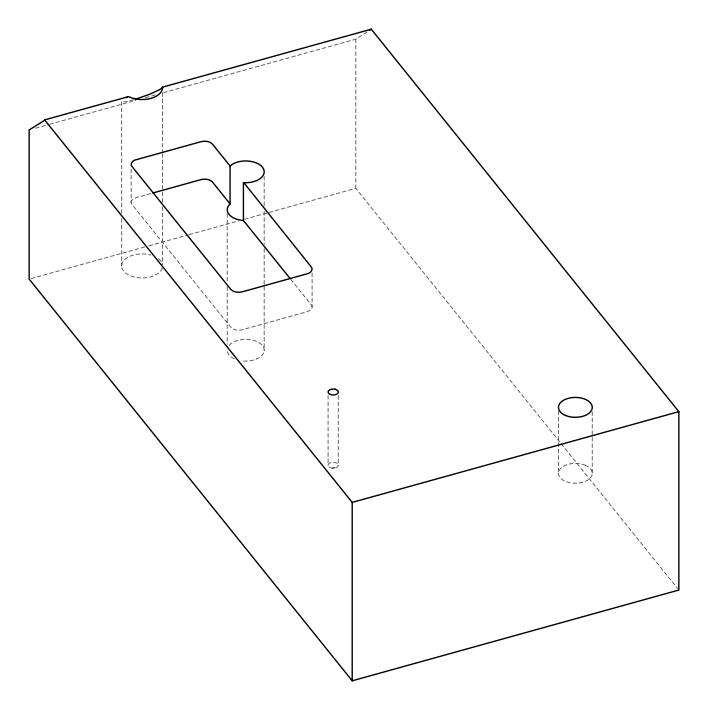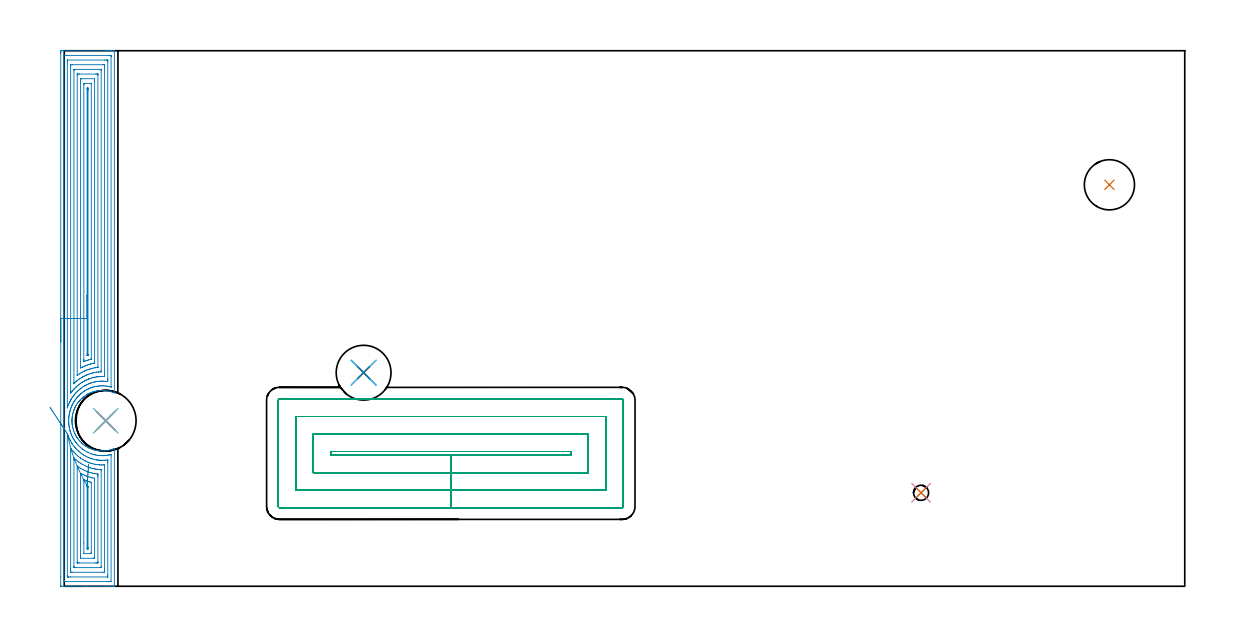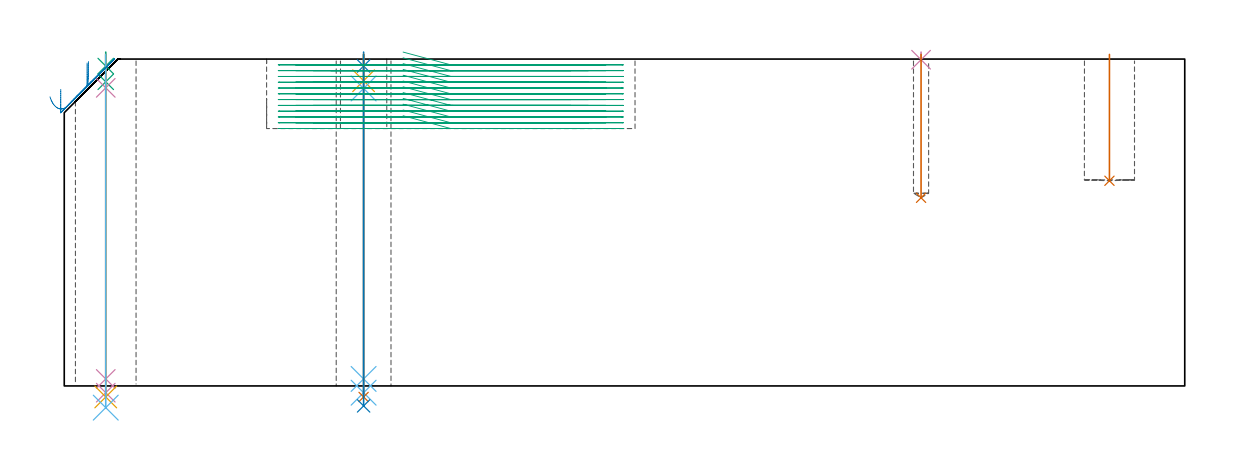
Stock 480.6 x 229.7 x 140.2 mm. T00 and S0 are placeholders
(PLAN: 15 operations, 12 tool changes, 50.4 min)
(1 INDEXABLE_INSERT_DRILL_BLIND_HOLE_FROM_SOLID | STEP1POCKET | NXT0302_014 | 0.22 min | 18829 mm3)
(2 SPOT_DRILL | STEP1HOLE | NXT0321_9005460120000 | 0.05 min | 180 mm3)
(3 SPOT_DRILL_1 | STEP1HOLE_1 | NXT0321_9005460120000 | 0.05 min | 184 mm3)
(4 SPOT_DRILL_2 | STEP1POCKET_1 | NXT0321_9005460120000 | 0.03 min | 1 mm3)
(5 DRILL_BLIND_HOLE_INTO_CENTER | STEP1HOLE | NXT0301_033 | 0.05 min | 186 mm3)
(6 GUN_DRILL_THROUGH_HOLE | STEP1HOLE | UGT0307_002 | 0.63 min | 3671 mm3)
(7 SPADE_DRILL_TO_ENLARGE_THROUGH_HOLE | STEP1HOLE | UGT0306_005 | 0.59 min | 19037 mm3)
(8 DRILL_TO_ENLARGE_THROUGH_HOLE | STEP1HOLE | UGT0301_056 | 0.6 min | 37640 mm3)
(9 DRILL_BLIND_HOLE_INTO_CENTER_1 | STEP1HOLE_1 | UGT0301_460 | 0.05 min | 205 mm3)
(10 GUN_DRILL_THROUGH_HOLE_1 | STEP1HOLE_1 | UGT0307_002 | 0.63 min | 3661 mm3)
(11 SPADE_DRILL_TO_ENLARGE_THROUGH_HOLE_1 | STEP1HOLE_1 | UGT0306_005 | 0.59 min | 19027 mm3)
(12 DRILL_TO_ENLARGE_THROUGH_HOLE_1 | STEP1HOLE_1 | UGT0301_387 | 0.61 min | 51272 mm3)
(13 DRILL_BLIND_HOLE_INTO_CENTER_2 | STEP1POCKET_1 | UGT0301_460 | 0.25 min | 1904 mm3)
(14 AREA_MILL | FG_CHAMFER_SURFACE | UGT0205_001 | 15.78 min | 57578 mm3)
(15 MILL_RECTANGULAR_POCKET | POCKET_RECTANGULAR_STRAIGHT | NXT0201_013 | Follow Part, ap 2.5, ae 75% | 30.32 min | 263497 mm3)
(TOOL NXT0302_014 | Index. Insert Drill 21.5mm [880-D2150L25-03] | D21.5 PA176 FL65 Z2)
(TOOL NXT0321_9005460120000 | NC Spot Drill, 142deg, 12mm, Carbide, Uncoated | D12 PA142 FL30 Z2)
(TOOL NXT0301_033 | Carbide Drill 6.2mm [860.1-0620-031A1-MM 2214] | D6.2 PA140 FL53 Z2)
(TOOL UGT0307_002 | Gun Drill 6 mm | D6 PA130 FL24 Z1)
(TOOL UGT0306_005 | Spade Drill 14.5mm | D14.5 PA132 FL10 Z2)
(TOOL UGT0301_056 | Twist Drill 23.5 mm | D23.5 PA118 FL155 Z2)
(TOOL UGT0301_460 | Carbide Drill 6.5 mm | D6.5 PA118 FL63 Z2)
(TOOL UGT0301_387 | Twist Drill 26 mm | D26 PA118 FL165 Z2)
(TOOL UGT0205_001 | Chamfer Mill 20 x 3 x 45 deg. | D20 FL50 Z2)
(TOOL NXT0201_013 | ENDMILL 10mm | D10 FL30 Z4)
(OP 1 INDEXABLE_INSERT_DRILL_BLIND_HOLE_FROM_SOLID)
G17 G21 G94 G90
T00 M6
G54
G17 G0 G90 X448.3 Y172.2 S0 M3
G43 Z150.2 H1
G94 G81 G98 Z88. F250. R142.2
G80
M5
M2
(OP 2 SPOT_DRILL)
G17 G21 G94 G90
T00 M6
G54
G17 G0 G90 X128.4 Y91.6 S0 M3
G43 Z150.2 H0
G94 G81 G98 Z137.2 F250. R143.2
G80
M5
M2
(OP 3 SPOT_DRILL_1)
G17 G21 G94 G90
T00 M6
G54
G17 G0 G90 X17.8 Y71. S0 M3
G43 Z150.2 H0
G94 G81 G98 Z137.2 F250. R143.2
G80
M5
M2
(OP 4 SPOT_DRILL_2)
G17 G21 G94 G90
T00 M6
G54
G17 G0 G90 X367.5 Y40.1 S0 M3
G43 Z150.2 H0
G94 G81 G98 Z139.92 F250. R143.2
G80
M5
M2
(OP 5 DRILL_BLIND_HOLE_INTO_CENTER)
G17 G21 G94 G90
T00 M6
G54
G17 G0 G90 X128.4 Y91.6 S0 M3
G43 Z150.2 H1
G94 G81 G98 Z130.9 F250. R142.2
G80
M5
M2
(OP 6 GUN_DRILL_THROUGH_HOLE)
G17 G21 G94 G90
T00 M6
G54
G17 G0 G90 X128.4 Y91.6 M8
G43 Z150.2 H0
Z137.632
S716 M3
G94 G1 Z127.593 F125. M26
G4 X.084
Z3. F250.
G4 X.084
Z-2.899 F125.
G4 X.084
M5
M9
G0 Z137.632
Z150.2
M2
(OP 7 SPADE_DRILL_TO_ENLARGE_THROUGH_HOLE)
G17 G21 G94 G90
T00 M6
G54
G17 G0 G90 X128.4 Y91.6 S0 M3
G43 Z150.2 H0
G94 G73 G98 Z-4.728 F250. Q14.493 R142.2
G80
M5
M2
(OP 8 DRILL_TO_ENLARGE_THROUGH_HOLE)
G17 G21 G94 G90
T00 M6
G54
G17 G0 G90 X128.4 Y91.6 S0 M3
G43 Z150.2 H0
G94 G73 G98 Z-8.56 F250. Q21.251 R142.2
G80
M5
M2
(OP 9 DRILL_BLIND_HOLE_INTO_CENTER_1)
G17 G21 G94 G90
T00 M6
G54
G17 G0 G90 X17.8 Y71. S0 M3
G43 Z150.2 H0
G94 G81 G98 Z130.45 F250. R142.2
G80
M5
M2
(OP 10 GUN_DRILL_THROUGH_HOLE_1)
G17 G21 G94 G90
T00 M6
G54
G17 G0 G90 X17.8 Y71. M8
G43 Z150.2 H0
Z138.493
S716 M3
G94 G1 Z127.854 F125. M26
G4 X.084
Z3. F250.
G4 X.084
Z-2.899 F125.
G4 X.084
M5
M9
G0 Z138.493
Z150.2
M2
(OP 11 SPADE_DRILL_TO_ENLARGE_THROUGH_HOLE_1)
G17 G21 G94 G90
T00 M6
G54
G17 G0 G90 X17.8 Y71. S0 M3
G43 Z150.2 H0
G94 G73 G98 Z-4.728 F250. Q14.493 R142.2
G80
M5
M2
(OP 12 DRILL_TO_ENLARGE_THROUGH_HOLE_1)
G17 G21 G94 G90
T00 M6
G54
G17 G0 G90 X17.8 Y71. S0 M3
G43 Z150.2 H0
G94 G73 G98 Z-9.311 F250. Q24.919 R142.2
G80
M5
M2
(OP 13 DRILL_BLIND_HOLE_INTO_CENTER_2)
G17 G21 G94 G90
T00 M6
G54
G17 G0 G90 X367.5 Y40.1 S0 M3
G43 Z150.2 H0
G94 G81 G98 Z80.7 F250. R142.2
G80
M5
M2
(OP 14 AREA_MILL)
G17 G21 G94 G90
T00 M6
G54
G17 G0 G90 X-1.5 Y104.85 S1061 M3
G43 Z150.2 H0
Z127.2
G94 G1 Y104.888 Z126.328 F250.
Y105.002 Z125.464
Y105.191 Z124.612
Y105.453 Z123.78
Y105.787 Z122.974
Y106.19 Z122.2
Y106.658 Z121.464
Y107.19 Z120.772
Y107.779 Z120.129
Y108.422 Z119.54
Y109.114 Z119.009
Y109.85 Z118.54
Y110.624 Z118.137
Y111.43 Z117.803
Y112.262 Z117.541
Y113.113 Z117.352
Y113.978 Z117.238
Y114.85 Z117.2
Y228.674
X-1.499 Y229.094 Z117.201
X-1.495 Y229.561 Z117.203
X-1.492 Y229.691 Z117.206
X-1.032 Y229.695 Z117.665
X-0.433 Y229.7 Z118.264
X17.785 Z136.48
X18.385 Z137.079
X18.95 Z137.647
X19.267 Z137.963
X19.833 Z138.529
X20.15 Z138.845
X21.165 Z139.864
X21.491 Y229.693 Z140.182
X21.497 Y229.692 Z140.188
X21.5 Y229.54 Z140.2
Y83.165
X21.496 Y82.927 Z140.19
X21.486 Y82.93 Z140.179
X21.319 Y82.992 Z140.015
X21.041 Y83.103 Z139.739
X20.728 Y83.215 Z139.428
X19.849 Y83.5 Z138.549
X19.597 Y83.572 Z138.297
X19.344 Y83.636 Z138.044
X18.97 Y83.715 Z137.67
X18.091 Y83.865 Z136.791
X17.212 Y83.956 Z135.912
X16.334 Y83.987 Z135.034
X15.455 Y83.961 Z134.155
X14.576 Y83.874 Z133.276
X13.697 Y83.727 Z132.397
X13.257 Y83.636 Z131.957
X12.818 Y83.515 Z131.518
X12.426 Y83.39 Z131.126
X12.206 Y83.319 Z130.902
X11.941 Y83.235 Z130.638
X11.061 Y82.889 Z129.76
X10.883 Y82.811 Z129.58
X10.73 Y82.744 Z129.428
X10.68 Y82.719 Z129.379
X10.441 Y82.596 Z129.137
X10.294 Y82.521 Z128.993
X10.182 Y82.463 Z128.881
X10.107 Y82.422 Z128.806
X10. Y82.361 Z128.696
X9.924 Y82.319 Z128.622
X9.74 Y82.216 Z128.439
X9.303 Y81.953 Z128.003
X9.148 Y81.853 Z127.848
X8.425 Y81.33 Z127.123
X8.088 Y81.065 Z126.783
X7.954 Y80.961 Z126.651
X7.924 Y80.934 Z126.621
X7.794 Y80.818 Z126.489
X7.612 Y80.659 Z126.311
X7.546 Y80.6 Z126.244
X6.991 Y80.069 Z125.69
X6.965 Y80.041 Z125.664
X6.911 Y79.982 Z125.607
X6.85 Y79.919 Z125.549
X6.687 Y79.744 Z125.386
X6.667 Y79.722 Z125.365
X6.617 Y79.662 Z125.313
X6.522 Y79.553 Z125.222
X6.431 Y79.446 Z125.131
X6.323 Y79.317 Z125.018
X6.202 Y79.177 Z124.901
X5.788 Y78.64 Z124.487
X5.539 Y78.285 Z124.238
X5.255 Y77.842 Z123.953
X4.984 Y77.393 Z123.683
X4.909 Y77.261 Z123.609
X4.839 Y77.122 Z123.539
X4.739 Y76.918 Z123.435
X4.531 Y76.502 Z123.228
X4.517 Y76.471 Z123.215
X4.431 Y76.28 Z123.13
X4.333 Y76.057 Z123.029
X4.15 Y75.61 Z122.849
X4.139 Y75.579 Z122.837
X4.03 Y75.286 Z122.73
X3.851 Y74.718 Z122.549
X3.727 Y74.273 Z122.424
X3.618 Y73.826 Z122.316
X3.526 Y73.381 Z122.225
X3.45 Y72.934 Z122.149
X3.39 Y72.489 Z122.09
X3.349 Y72.043 Z122.043
X3.347 Y72.009 Z122.04
X3.319 Y71.597 Z122.017
X3.309 Y71.242 Z122.007
X3.308 Y71.172 Z122.002
Y71.151
X3.309 Y70.998 Z122.001
Y70.892 Z122.005
Y70.705 Z122.009
X3.328 Y70.259 Z122.026
X3.362 Y69.813 Z122.058
X3.381 Y69.629 Z122.079
X3.393 Y69.515 Z122.091
X3.411 Y69.367 Z122.105
X3.474 Y68.921 Z122.171
X3.554 Y68.475 Z122.25
X3.649 Y68.028 Z122.348
X3.764 Y67.583 Z122.459
X3.893 Y67.146 Z122.587
X3.986 Y66.85 Z122.685
X4.039 Y66.692 Z122.735
X4.21 Y66.244 Z122.906
X4.403 Y65.784 Z123.102
X4.629 Y65.315 Z123.324
X4.808 Y64.934 Z123.508
X4.821 Y64.908 Z123.521
X4.841 Y64.868 Z123.541
X4.909 Y64.738 Z123.608
X5.094 Y64.422 Z123.792
X5.121 Y64.375 Z123.819
X5.342 Y64.016 Z124.038
X5.44 Y63.868 Z124.137
X5.562 Y63.684 Z124.259
X5.789 Y63.357 Z124.486
X5.962 Y63.124 Z124.661
X6.323 Y62.678 Z125.02
X6.668 Y62.272 Z125.365
X7.119 Y61.808 Z125.818
X7.546 Y61.394 Z126.245
X7.604 Y61.341 Z126.303
X7.794 Y61.181 Z126.49
X8.01 Y60.996 Z126.71
X8.03 Y60.98 Z126.73
X8.235 Y60.817 Z126.93
X8.375 Y60.703 Z127.074
X8.424 Y60.663 Z127.124
X8.712 Y60.449 Z127.409
X8.773 Y60.406 Z127.472
X9.005 Y60.245 Z127.704
X9.117 Y60.172 Z127.817
X9.303 Y60.052 Z128.002
X10.136 Y59.557 Z128.834
X10.183 Y59.532 Z128.881
X10.441 Y59.403 Z129.138
X10.62 Y59.313 Z129.318
X11.061 Y59.113 Z129.76
X11.94 Y58.76 Z130.639
X12.201 Y58.665 Z130.9
X12.342 Y58.621 Z131.042
X12.509 Y58.569 Z131.209
X12.818 Y58.483 Z131.518
X13.697 Y58.275 Z132.397
X14.576 Y58.125 Z133.276
X15.455 Y58.039 Z134.155
X16.334 Y58.012 Z135.034
X17.212 Y58.044 Z135.912
X18.091 Y58.135 Z136.791
X18.97 Y58.289 Z137.67
X19.849 Y58.506 Z138.549
X20.399 Y58.665 Z139.099
X20.728 Y58.783 Z139.428
X21.146 Y58.942 Z139.846
X21.458 Y59.067 Z140.158
X21.461 Z140.161
X21.462 Z140.162
X21.475 Y59.043 Z140.175
X21.493 Y58.995 Z140.193
X21.5 Y58.621 Z140.2
Y0.16
X21.497 Y0.008 Z140.188
X21.491 Y0.007 Z140.182
X21.164 Y0. Z139.863
X20.784 Z139.483
X20.15 Z138.845
X18.95 Z137.647
X18.385 Z137.079
X9.719 Z128.416
X-1.242 Z117.456
X-1.317 Y0.001 Z117.381
X-1.492 Y0.01 Z117.206
X-1.499 Y0.186 Z117.199
X-1.5 Y4.177 Z117.2
Y114.85
X-0.086 Z118.614
X-0.085 Y227.515 Z118.615
X-0.084 Y227.619 Z118.616
X-0.081 Y227.669 Z118.619
X-0.08 Y227.687 Z118.62
X-0.041 Y227.69 Z118.659
X0.347 Y227.698 Z119.047
X0.733 Y227.699 Z119.433
X1.228 Y227.7 Z119.928
X19.267 Y227.699 Z137.967
X19.765 Y227.697 Z138.465
X19.979 Y227.69 Z138.679
X20.079 Y227.683 Z138.779
X20.085 Y227.375 Z138.785
Y227.308
Y85.565
X20.084 Y85.513 Z138.784
X20.082 Y85.489 Z138.782
X20.08 Y85.485 Z138.78
X20.066 Y85.481 Z138.766
X19.606 Y85.591 Z138.306
X19.267 Y85.664 Z137.967
X18.936 Y85.731 Z137.636
X18.385 Y85.82 Z137.085
X17.903 Y85.884 Z136.603
X17.502 Y85.921 Z136.202
X16.945 Y85.96 Z135.645
X16.619 Y85.968 Z135.319
X16.05 Y85.972 Z134.75
X15.737 Y85.961 Z134.437
X15.207 Y85.933 Z133.907
X14.854 Y85.9 Z133.554
X14.406 Y85.85 Z133.106
X13.972 Y85.782 Z132.672
X13.646 Y85.726 Z132.346
X13.089 Y85.613 Z131.789
X12.916 Y85.571 Z131.616
X12.291 Y85.397 Z130.991
X12.227 Y85.376 Z130.927
X12.206 Y85.369 Z130.906
X11.565 Y85.153 Z130.265
X11.324 Y85.063 Z130.024
X10.926 Y84.906 Z129.626
X10.441 Y84.705 Z129.141
X10.303 Y84.644 Z129.003
X10.014 Y84.504 Z128.714
X9.715 Y84.346 Z128.415
X9.559 Y84.261 Z128.259
X9.011 Y83.95 Z127.711
X8.676 Y83.743 Z127.376
X8.597 Y83.692 Z127.297
X8.477 Y83.612 Z127.177
X8.079 Y83.323 Z126.779
X7.794 Y83.113 Z126.494
X7.571 Y82.944 Z126.271
X7.285 Y82.719 Z125.985
X7.083 Y82.545 Z125.783
X6.911 Y82.391 Z125.611
X6.619 Y82.121 Z125.319
X6.307 Y81.827 Z125.007
X6.167 Y81.686 Z124.867
X6.028 Y81.54 Z124.728
X5.742 Y81.224 Z124.442
X5.488 Y80.934 Z124.188
X5.332 Y80.746 Z124.032
X5.146 Y80.515 Z123.846
X4.941 Y80.249 Z123.641
X4.787 Y80.041 Z123.487
X4.57 Y79.731 Z123.27
X4.263 Y79.271 Z122.963
X4.216 Y79.197 Z122.916
X4.186 Y79.149 Z122.886
X3.886 Y78.638 Z122.586
X3.681 Y78.256 Z122.381
X3.578 Y78.057 Z122.278
X3.381 Y77.66 Z122.081
X3.287 Y77.458 Z121.987
X3.245 Y77.364 Z121.945
X3.023 Y76.833 Z121.723
X2.88 Y76.471 Z121.58
X2.776 Y76.19 Z121.476
X2.58 Y75.579 Z121.28
X2.498 Y75.314 Z121.198
X2.368 Y74.818 Z121.068
X2.336 Y74.686 Z121.036
X2.206 Y74.089 Z120.906
X2.148 Y73.794 Z120.848
X2.071 Y73.333 Z120.771
X2.013 Y72.901 Z120.713
X1.974 Y72.539 Z120.674
X1.931 Y72.009 Z120.631
X1.913 Y71.708 Z120.613
X1.893 Y71.116 Z120.593
X1.892 Y71.079 Z120.592
X1.897 Y70.831 Z120.597
X1.916 Y70.224 Z120.616
X1.923 Y70.068 Z120.623
X1.935 Y69.9 Z120.635
X1.989 Y69.331 Z120.689
X2.038 Y68.903 Z120.738
X2.107 Y68.439 Z120.807
X2.22 Y67.827 Z120.92
X2.282 Y67.546 Z120.982
X2.498 Y66.673 Z121.198
X2.503 Y66.654 Z121.203
X2.506 Y66.646 Z121.206
X2.793 Y65.761 Z121.493
X2.974 Y65.279 Z121.674
X3.149 Y64.868 Z121.849
X3.381 Y64.359 Z122.081
X3.564 Y63.976 Z122.264
X3.746 Y63.607 Z122.446
X4.049 Y63.083 Z122.749
X4.263 Y62.734 Z122.963
X4.625 Y62.191 Z123.325
X4.84 Y61.885 Z123.54
X5.146 Y61.484 Z123.846
X5.294 Y61.298 Z123.994
X5.632 Y60.9 Z124.332
X5.825 Y60.677 Z124.525
X6.053 Y60.431 Z124.753
X6.077 Y60.406 Z124.777
X6.5 Y59.995 Z125.2
X6.911 Y59.605 Z125.611
X7.013 Y59.513 Z125.713
X7.794 Y58.884 Z126.494
X8.147 Y58.621 Z126.847
X8.676 Y58.269 Z127.376
X9.555 Y57.732 Z128.255
X9.562 Y57.728 Z128.262
X10.148 Y57.438 Z128.848
X10.441 Y57.304 Z129.141
X11.171 Y56.99 Z129.871
X11.324 Y56.929 Z130.024
X11.559 Y56.836 Z130.259
X12.206 Y56.625 Z130.906
X12.502 Y56.537 Z131.202
X13.089 Y56.398 Z131.789
X13.456 Y56.315 Z132.156
X13.972 Y56.224 Z132.672
X14.685 Y56.115 Z133.385
X14.854 Y56.099 Z133.554
X15.645 Y56.036 Z134.345
X15.737 Y56.033 Z134.437
X16.542 Y56.022 Z135.242
X16.619 Y56.024 Z135.319
X17.385 Y56.061 Z136.085
X17.502 Y56.072 Z136.202
X18.184 Y56.146 Z136.884
X18.385 Y56.177 Z137.085
X18.939 Y56.275 Z137.639
X19.267 Y56.342 Z137.967
X19.669 Y56.43 Z138.369
X20.008 Y56.505 Z138.708
X20.079 Y56.51 Z138.779
X20.086 Y55.943 Z138.786
X20.085 Y2.185 Z138.785
X20.084 Y2.081 Z138.784
X20.081 Y2.031 Z138.781
X20.08 Y2.013 Z138.78
X20.041 Y2.01 Z138.741
X19.653 Y2.002 Z138.353
X19.267 Y2. Z137.967
X18.772 Z137.472
X0.733 Y2.001 Z119.433
X0.235 Y2.003 Z118.935
X0.021 Y2.01 Z118.721
X-0.079 Y2.017 Z118.621
X-0.085 Y2.326 Z118.615
Y2.392
X-0.086 Y114.85 Z118.614
X1.328 Z120.028
X1.329 Y224.92 Z120.029
X1.333 Y225.523 Z120.033
X1.335 Y225.666 Z120.035
X1.341 Y225.69 Z120.041
X1.383 Y225.695 Z120.083
X1.442 Y225.699 Z120.142
X17.327 Y225.7 Z136.027
X18.211 Z136.911
X18.385 Y225.697 Z137.085
X18.559 Y225.692 Z137.259
X18.665 Y225.688 Z137.365
X18.667 Y225.62 Z137.367
X18.669 Y225.523 Z137.369
X18.671 Y225.234 Z137.371
Y88.967
X18.67 Y88.679 Z137.37
X18.664 Y88.074 Z137.364
X18.652 Y87.804 Z137.352
X18.385 Y87.835 Z137.085
X17.657 Y87.917 Z136.357
X17.502 Y87.928 Z136.202
X16.72 Y87.972 Z135.42
X16.619 Y87.973 Z135.319
X15.839 Y87.971 Z134.539
X15.737 Y87.966 Z134.437
X15.005 Y87.922 Z133.705
X14.854 Y87.907 Z133.554
X14.21 Y87.833 Z132.91
X13.972 Y87.796 Z132.672
X13.453 Y87.707 Z132.153
X13.089 Y87.632 Z131.789
X12.723 Y87.552 Z131.423
X12.206 Y87.41 Z130.906
X12.031 Y87.359 Z130.731
X11.465 Y87.182 Z130.165
X11.359 Y87.147 Z130.059
X11.324 Y87.134 Z130.024
X10.719 Y86.901 Z129.419
X10.441 Y86.789 Z129.141
X10.093 Y86.642 Z128.793
X9.559 Y86.395 Z128.259
X9.488 Y86.361 Z128.188
X9.347 Y86.289 Z128.047
X8.914 Y86.048 Z127.614
X8.676 Y85.911 Z127.376
X8.357 Y85.719 Z127.057
X7.838 Y85.397 Z126.538
X7.3 Y85.003 Z126.
X6.911 Y84.713 Z125.611
X6.793 Y84.623 Z125.493
X6.644 Y84.504 Z125.344
X6.312 Y84.217 Z125.012
X6.028 Y83.966 Z124.728
X5.845 Y83.797 Z124.545
X5.648 Y83.612 Z124.348
X5.395 Y83.359 Z124.095
X5.146 Y83.102 Z123.846
X4.962 Y82.905 Z123.662
X4.796 Y82.719 Z123.496
X4.55 Y82.429 Z123.25
X4.263 Y82.082 Z122.963
X4.151 Y81.94 Z122.851
X4.063 Y81.827 Z122.763
X3.771 Y81.431 Z122.471
X3.423 Y80.934 Z122.123
X3.406 Y80.908 Z122.106
X3.381 Y80.869 Z122.081
X3.065 Y80.36 Z121.765
X2.872 Y80.041 Z121.572
X2.735 Y79.802 Z121.435
X2.498 Y79.362 Z121.198
X2.426 Y79.222 Z121.126
X2.39 Y79.149 Z121.09
X2.139 Y78.619 Z120.839
X1.978 Y78.256 Z120.678
X1.869 Y78. Z120.569
X1.607 Y77.364 Z120.307
X1.346 Y76.599 Z120.046
X1.334 Y76.567 Z120.034
X1.333 Z120.033
X1.332 Y76.573 Z120.032
X1.329 Y76.635 Z120.029
Y76.696
X1.328 Y114.85 Z120.028
X2.743 Z121.443
Y222.598
X2.744 Y222.846 Z121.444
X2.75 Y223.484 Z121.45
X2.754 Y223.69 Z121.454
X3.419 Y223.7 Z122.119
X16.658 Z135.358
X17.049 Y223.694 Z135.749
X17.239 Y223.69 Z135.939
X17.25 Y223.584 Z135.95
X17.255 Y223.095 Z135.955
X17.256 Y222.846 Z135.956
X17.257 Y222.201 Z135.957
Y90.752
X17.255 Y90.109 Z135.955
X17.253 Y90.015 Z135.953
X17.251 Y89.967 Z135.951
X17.214 Y89.96 Z135.914
X16.505 Y89.975 Z135.205
X15.737 Y89.966 Z134.437
X15.634 Y89.963 Z134.334
X14.854 Y89.906 Z133.554
X14.324 Y89.859 Z133.024
X14.01 Y89.82 Z132.71
X13.972 Y89.814 Z132.672
X13.256 Y89.69 Z131.956
X13.089 Y89.656 Z131.789
X12.529 Y89.534 Z131.229
X12.206 Y89.447 Z130.906
X11.836 Y89.342 Z130.536
X11.324 Y89.183 Z130.024
X11.162 Y89.131 Z129.862
X10.692 Y88.967 Z129.392
X10.51 Y88.897 Z129.21
X10.441 Y88.87 Z129.141
X9.883 Y88.639 Z128.583
X9.559 Y88.498 Z128.259
X9.273 Y88.363 Z127.973
X8.688 Y88.074 Z127.388
X8.68 Y88.07 Z127.38
X8.118 Y87.746 Z126.818
X7.794 Y87.554 Z126.494
X7.206 Y87.182 Z125.906
X7.032 Y87.059 Z125.732
X6.911 Y86.972 Z125.611
X6.522 Y86.682 Z125.222
X5.999 Y86.289 Z124.699
X5.537 Y85.889 Z124.237
X5.146 Y85.542 Z123.846
X5.07 Y85.473 Z123.77
X4.989 Y85.397 Z123.689
X4.622 Y85.034 Z123.322
X4.263 Y84.669 Z122.963
X4.183 Y84.585 Z122.883
X4.11 Y84.504 Z122.81
X3.771 Y84.109 Z122.471
X3.381 Y83.652 Z122.081
X3.305 Y83.557 Z122.005
X2.975 Y83.129 Z121.675
X2.892 Y83.023 Z121.592
X2.753 Y82.846 Z121.453
X2.748 Y83.077 Z121.448
X2.744 Y83.362 Z121.444
X2.743 Y83.612 Z121.443
Y84.105
Y114.85
X4.157 Z122.857
X4.158 Y221.276 Z122.858
X4.161 Y221.49 Z122.861
X4.164 Y221.633 Z122.864
X4.171 Y221.691 Z122.871
X4.185 Y221.693 Z122.885
X4.263 Y221.696 Z122.963
X4.514 Y221.699 Z123.214
X15.105 Y221.7 Z133.805
X15.737 Y221.696 Z134.437
X15.826 Y221.693 Z134.526
X15.834 Y221.692 Z134.534
X15.837 Y221.64 Z134.537
X15.841 Y221.526 Z134.541
X15.842 Y221.383 Z134.542
X15.843 Y221.168 Z134.543
Y92.43
X15.842 Y92.322 Z134.542
X15.838 Y92.108 Z134.538
X15.835 Y91.981 Z134.535
X15.806 Y91.977 Z134.506
X15.737 Y91.972 Z134.437
X15.432 Y91.953 Z134.132
X14.854 Y91.911 Z133.554
X14.61 Y91.891 Z133.31
X13.972 Y91.819 Z132.672
X13.819 Y91.799 Z132.519
X13.089 Y91.676 Z131.789
X12.905 Y91.644 Z131.605
X12.331 Y91.519 Z131.031
X12.206 Y91.487 Z130.906
X11.638 Y91.326 Z130.338
X11.324 Y91.231 Z130.024
X10.964 Y91.115 Z129.664
X10.441 Y90.937 Z129.141
X10.306 Y90.888 Z129.006
X9.946 Y90.752 Z128.646
X9.669 Y90.64 Z128.369
X9.559 Y90.592 Z128.259
X9.055 Y90.369 Z127.755
X8.676 Y90.187 Z127.376
X8.459 Y90.079 Z127.159
X8.036 Y89.859 Z126.736
X7.88 Y89.772 Z126.58
X7.794 Y89.722 Z126.494
X7.323 Y89.443 Z126.023
X6.911 Y89.19 Z125.611
X6.775 Y89.104 Z125.475
X6.566 Y88.967 Z125.266
X6.252 Y88.741 Z124.952
X6.028 Y88.577 Z124.728
X5.743 Y88.363 Z124.443
X5.362 Y88.074 Z124.062
X5.242 Y87.977 Z123.942
X5.146 Y87.895 Z123.846
X4.766 Y87.566 Z123.466
X4.332 Y87.182 Z123.032
X4.263 Y87.118 Z122.963
X4.232 Y87.091 Z122.932
X4.173 Y87.044 Z122.873
X4.162 Y87.038 Z122.862
X4.161 Y87.045 Z122.861
X4.159 Y87.074 Z122.859
X4.157 Y87.182 Z122.857
Y87.289
Y114.85
X5.571 Z124.271
Y219.276
X5.573 Y219.507 Z124.273
X5.575 Y219.622 Z124.275
X5.578 Y219.677 Z124.278
X5.585 Y219.691 Z124.285
X5.613 Y219.695 Z124.313
X6.028 Y219.699 Z124.728
X6.491 Y219.7 Z125.191
X13.552 Z132.252
X13.972 Y219.697 Z132.672
X14.391 Y219.692 Z133.091
X14.415 Y219.69 Z133.115
X14.422 Y219.679 Z133.122
X14.425 Y219.635 Z133.125
X14.427 Y219.553 Z133.127
X14.429 Y219.43 Z133.129
Y219.276
X14.428 Y94.091 Z133.128
X14.427 Y93.975 Z133.127
X14.424 Y93.918 Z133.124
X14.422 Y93.896 Z133.122
X14.402 Y93.887 Z133.102
X13.972 Y93.827 Z132.672
X13.627 Y93.778 Z132.327
X13.089 Y93.69 Z131.789
X12.87 Y93.651 Z131.57
X12.206 Y93.518 Z130.906
X12.135 Y93.502 Z130.835
X11.844 Y93.429 Z130.544
X11.438 Y93.314 Z130.138
X11.324 Y93.279 Z130.024
X10.764 Y93.103 Z129.464
X10.441 Y92.994 Z129.141
X10.106 Y92.876 Z128.806
X9.559 Y92.673 Z128.259
X9.461 Y92.636 Z128.161
X9.213 Y92.537 Z127.913
X8.838 Y92.373 Z127.538
X8.676 Y92.298 Z127.376
X8.239 Y92.087 Z126.939
X7.794 Y91.859 Z126.494
X7.386 Y91.644 Z126.086
X6.911 Y91.365 Z125.611
X6.532 Y91.135 Z125.232
X6.028 Y90.82 Z124.728
X5.987 Y90.794 Z124.687
X5.925 Y90.752 Z124.625
X5.63 Y90.543 Z124.33
X5.581 Y90.512 Z124.281
X5.576 Z124.276
X5.574 Y90.514 Z124.274
X5.572 Y90.534 Z124.272
X5.571 Y90.649 Z124.271
Y90.752
Y114.85
X6.985 Z125.685
Y216.523
X6.986 Y217.414 Z125.686
X6.987 Y217.491 Z125.687
X6.992 Y217.685 Z125.692
X7.38 Y217.695 Z126.08
X7.587 Y217.699 Z126.287
X12.961 Z131.661
X12.979 Y217.698 Z131.679
X12.996 Y217.693 Z131.696
X13.008 Y217.689 Z131.708
X13.009 Y217.67 Z131.709
X13.014 Y217.567 Z131.714
Y217.491
X13.015 Y216.673 Z131.715
X13.014 Y96.183 Z131.714
X13.013 Y96.107 Z131.713
X13.008 Y95.707 Z131.708
X12.672 Y95.636 Z131.372
X12.206 Y95.537 Z130.906
X11.946 Y95.478 Z130.646
X11.324 Y95.32 Z130.024
X11.241 Y95.298 Z129.941
X10.952 Y95.214 Z129.652
X10.562 Y95.092 Z129.262
X10.441 Y95.052 Z129.141
X9.903 Y94.866 Z128.603
X9.559 Y94.741 Z128.259
X9.258 Y94.626 Z127.958
X8.676 Y94.395 Z127.376
X8.624 Y94.374 Z127.324
X8.502 Y94.322 Z127.202
X8.016 Y94.096 Z126.716
X7.794 Y93.989 Z126.494
X7.421 Y93.806 Z126.121
X6.992 Y93.595 Z125.692
X6.986 Y94.246 Z125.686
Y94.322
X6.985 Y114.85 Z125.685
X8.4 Z127.1
Y215.093
X8.401 Y215.373 Z127.101
X8.404 Y215.559 Z127.104
X8.409 Y215.69 Z127.109
X8.457 Y215.694 Z127.157
X8.676 Y215.7 Z127.376
X11.33 Z130.03
X11.541 Y215.694 Z130.241
X11.589 Y215.69 Z130.289
X11.595 Y215.663 Z130.295
X11.599 Y215.627 Z130.299
X11.6 Y215.589 Z130.3
Y215.426
Y97.613
X11.597 Y97.519 Z130.297
X11.594 Y97.451 Z130.294
X11.556 Y97.429 Z130.256
X10.363 Y97.079 Z129.063
X10.108 Y96.999 Z128.808
X9.698 Y96.859 Z128.398
X9.559 Y96.809 Z128.259
X9.051 Y96.621 Z127.751
X8.532 Y96.421 Z127.232
X8.448 Y96.391 Z127.148
X8.409 Y96.379 Z127.109
X8.406 Y96.441 Z127.106
X8.401 Y96.721 Z127.101
X8.4 Y96.999 Z127.1
Y97.279
Y114.85
X9.814 Z128.514
Y213.028
X9.815 Y213.286 Z128.515
X9.818 Y213.658 Z128.518
X9.82 Y213.682 Z128.52
X9.834 Y213.69 Z128.534
X9.889 Y213.694 Z128.589
X10. Y213.697 Z128.7
X10.111 Y213.694 Z128.811
X10.166 Y213.69 Z128.866
X10.18 Y213.682 Z128.88
X10.181 Y213.662 Z128.881
X10.185 Y213.287 Z128.885
X10.186 Y213.028 Z128.886
Y212.651
Y99.432
X10.185 Y99.237 Z128.885
X10.183 Y99.14 Z128.883
X10.179 Y99.094 Z128.879
X10.176 Y99.079 Z128.876
X10.159 Y99.07 Z128.859
X9.994 Y99.016 Z128.694
X9.864 Y98.979 Z128.564
X9.827 Y98.97 Z128.527
X9.82 Y98.975 Z128.52
X9.818 Y98.992 Z128.518
X9.816 Y99.056 Z128.516
X9.814 Y99.419 Z128.514
Y99.677
Y114.85
Y115.722 Z128.552
Y116.586 Z128.666
Y117.438 Z128.855
Y118.27 Z129.117
Y119.076 Z129.451
Y119.85 Z129.854
Y120.586 Z130.322
Y121.278 Z130.853
Y121.921 Z131.443
Y122.51 Z132.086
Y123.041 Z132.778
Y123.51 Z133.514
Y123.913 Z134.288
Y124.247 Z135.094
Y124.509 Z135.926
Y124.698 Z136.777
Y124.812 Z137.642
Y124.85 Z138.514
G0 Z150.2
X-6.11 Y76.78
Z123.994
G1 X-5.862 Y76.402 Z123.248
X-5.58 Y75.971 Z122.545
X-5.264 Y75.49 Z121.889
X-4.919 Y74.963 Z121.285
X-4.546 Y74.394 Z120.739
X-4.148 Y73.787 Z120.254
X-3.729 Y73.148 Z119.834
X-3.291 Y72.48 Z119.483
X-2.838 Y71.789 Z119.202
X-2.373 Y71.081 Z118.995
X-1.901 Y70.36 Z118.862
X-1.423 Y69.632 Z118.805
X-0.945 Y68.902 Z118.823
X-0.47 Y68.177 Z118.918
X0. Y67.462 Z119.088
X0.459 Y66.761 Z119.332
X0.905 Y66.081 Z119.648
X1.334 Y65.427 Z120.034
X1.337 Y65.422 Z120.037
X1.398 Y65.245 Z120.098
X1.425 Y65.163 Z120.125
X1.474 Y65.011 Z120.174
X1.525 Y64.868 Z120.225
X1.615 Y64.625 Z120.315
X1.88 Y63.976 Z120.58
X2.087 Y63.499 Z120.787
X2.285 Y63.083 Z120.985
X2.498 Y62.649 Z121.198
X2.742 Y62.191 Z121.442
X3.075 Y61.607 Z121.775
X3.272 Y61.298 Z121.972
X3.381 Y61.135 Z122.081
X3.888 Y60.406 Z122.588
X4.263 Y59.923 Z122.963
X4.599 Y59.513 Z123.299
X4.852 Y59.219 Z123.552
X5.146 Y58.903 Z123.846
X5.421 Y58.621 Z124.121
X6.028 Y58.036 Z124.728
X6.378 Y57.728 Z125.078
X6.911 Y57.295 Z125.611
X7.51 Y56.836 Z126.21
X7.794 Y56.645 Z126.494
X8.327 Y56.296 Z127.027
X8.676 Y56.088 Z127.376
X8.923 Y55.943 Z127.623
X9.559 Y55.613 Z128.259
X10.172 Y55.323 Z128.872
X10.441 Y55.21 Z129.141
X10.826 Y55.051 Z129.526
X11.324 Y54.867 Z130.024
X11.606 Y54.765 Z130.306
X12.206 Y54.586 Z130.906
X12.82 Y54.43 Z131.52
X13.089 Y54.374 Z131.789
X13.918 Y54.212 Z132.618
X13.972 Y54.204 Z132.672
X14.283 Y54.158 Z132.983
X14.854 Y54.094 Z133.554
X14.925 Y54.086 Z133.625
X15.737 Y54.037 Z134.437
X15.863 Y54.031 Z134.563
X16.619 Y54.028 Z135.319
X16.746 Y54.03 Z135.446
X17.502 Y54.068 Z136.202
X17.585 Y54.074 Z136.285
X18.387 Y54.158 Z137.087
X18.525 Y54.17 Z137.225
X18.664 Y54.158 Z137.364
X18.667 Y54.041 Z137.367
X18.67 Y53.87 Z137.37
X18.671 Y53.266 Z137.371
Y52.976
Y4.78
X18.667 Y4.177 Z137.367
X18.665 Y4.034 Z137.365
X18.659 Y4.01 Z137.359
X18.617 Y4.005 Z137.317
X18.558 Y4.001 Z137.258
X2.673 Y4. Z121.373
X1.79 Z120.49
X1.615 Y4.003 Z120.315
X1.441 Y4.008 Z120.141
X1.335 Y4.012 Z120.035
X1.333 Y4.08 Z120.033
X1.331 Y4.177 Z120.031
X1.329 Y4.466 Z120.029
Y65.301
X1.33 Y65.37 Z120.03
X1.333 Y65.423 Z120.033
X1.334 Y65.427 Z120.034
X2.748 Y59.161 Z121.448
X2.763 Y59.144 Z121.463
X2.947 Y58.907 Z121.647
X3.168 Y58.621 Z121.868
X3.381 Y58.354 Z122.081
X3.663 Y58.014 Z122.363
X3.907 Y57.728 Z122.607
X4.263 Y57.339 Z122.963
X4.762 Y56.836 Z123.462
X5.146 Y56.467 Z123.846
X5.736 Y55.943 Z124.436
X6.028 Y55.706 Z124.728
X6.862 Y55.051 Z125.562
X6.911 Y55.016 Z125.611
X7.016 Y54.945 Z125.716
X7.794 Y54.453 Z126.494
X8.278 Y54.158 Z126.978
X8.676 Y53.944 Z127.376
X9.118 Y53.712 Z127.818
X9.559 Y53.51 Z128.259
X10.104 Y53.266 Z128.804
X10.441 Y53.129 Z129.141
X10.663 Y53.041 Z129.363
X11.324 Y52.812 Z130.024
X11.974 Y52.608 Z130.674
X12.206 Y52.55 Z130.906
X12.947 Y52.373 Z131.647
X13.121 Y52.341 Z131.821
X13.972 Y52.2 Z132.672
X14.174 Y52.168 Z132.874
X14.854 Y52.097 Z133.554
X15.153 Y52.071 Z133.853
X15.737 Y52.04 Z134.437
X16.075 Y52.031 Z134.775
X16.619 Z135.319
X16.952 Y52.037 Z135.652
X17.24 Y52.04 Z135.94
X17.251 Y52.039 Z135.951
X17.253 Y52.026 Z135.953
X17.255 Y51.985 Z135.955
X17.257 Y51.899 Z135.957
Y51.728
Y7.102
X17.256 Y6.854 Z135.956
X17.25 Y6.216 Z135.95
X17.246 Y6.01 Z135.946
X16.581 Y6. Z135.281
X3.342 Z122.042
X2.951 Y6.006 Z121.651
X2.761 Y6.01 Z121.461
X2.75 Y6.116 Z121.45
X2.745 Y6.605 Z121.445
X2.744 Y6.854 Z121.444
X2.743 Y7.499 Z121.443
Y59.033
X2.744 Y59.097 Z121.444
X2.748 Y59.161 Z121.448
X4.168 Y54.967 Z122.868
X4.263 Y54.883 Z122.963
X5.084 Y54.158 Z123.784
X5.146 Y54.107 Z123.846
X5.399 Y53.902 Z124.099
X6.028 Y53.418 Z124.728
X6.232 Y53.266 Z124.932
X6.911 Y52.825 Z125.611
X7.627 Y52.373 Z126.327
X7.794 Y52.278 Z126.494
X8.007 Y52.157 Z126.707
X8.676 Y51.813 Z127.376
X9.394 Y51.481 Z128.094
X9.559 Y51.409 Z128.259
X9.681 Y51.357 Z128.381
X10.441 Y51.065 Z129.141
X11.081 Y50.834 Z129.781
X11.324 Y50.761 Z130.024
X11.919 Y50.588 Z130.619
X12.206 Y50.52 Z130.906
X12.294 Y50.499 Z130.994
X12.745 Y50.403 Z131.445
X13.089 Y50.337 Z131.789
X13.393 Y50.281 Z132.093
X13.972 Y50.193 Z132.672
X14.42 Y50.135 Z133.12
X14.854 Y50.095 Z133.554
X15.386 Y50.05 Z134.086
X15.737 Y50.02 Z134.437
X15.836 Y50.008 Z134.536
X15.841 Y49.803 Z134.541
X15.842 Y49.696 Z134.542
Y8.425
X15.839 Y8.21 Z134.539
X15.836 Y8.068 Z134.536
X15.829 Y8.009 Z134.529
X15.815 Y8.007 Z134.515
X15.737 Y8.004 Z134.437
X15.486 Y8.001 Z134.186
X4.895 Y8. Z123.595
X4.263 Y8.004 Z122.963
X4.174 Y8.007 Z122.874
X4.166 Y8.008 Z122.866
X4.163 Y8.06 Z122.863
X4.159 Y8.174 Z122.859
X4.158 Y8.317 Z122.858
X4.157 Y8.532 Z122.857
Y54.265
X4.158 Y54.373 Z122.858
X4.161 Y54.588 Z122.861
X4.168 Y54.967 Z122.868
X5.575 Y51.481 Z124.275
X5.582 Z124.282
X6.028 Y51.194 Z124.728
X6.802 Y50.698 Z125.502
X6.981 Y50.588 Z125.681
X7.794 Y50.144 Z126.494
X8.1 Y49.982 Z126.8
X8.662 Y49.71 Z127.362
X8.694 Y49.696 Z127.394
X9.559 Y49.338 Z128.259
X10.147 Y49.101 Z128.847
X10.441 Y48.999 Z129.141
X11.022 Y48.803 Z129.722
X11.324 Y48.717 Z130.024
X11.441 Y48.684 Z130.141
X12.206 Y48.5 Z130.906
X12.595 Y48.41 Z131.295
X13.089 Y48.322 Z131.789
X13.662 Y48.224 Z132.362
X14.338 Y48.126 Z133.038
X14.422 Y48.112 Z133.122
X14.424 Y48.064 Z133.124
X14.426 Y47.91 Z133.126
X14.428 Y47.449 Z133.128
X14.429 Y47.018 Z133.129
X14.428 Y10.424 Z133.128
X14.427 Y10.193 Z133.127
X14.425 Y10.078 Z133.125
X14.422 Y10.023 Z133.122
X14.415 Y10.009 Z133.115
X14.387 Y10.005 Z133.087
X13.972 Y10.001 Z132.672
X13.509 Y10. Z132.209
X6.448 Z125.148
X6.028 Y10.003 Z124.728
X5.609 Y10.008 Z124.309
X5.585 Y10.01 Z124.285
X5.578 Y10.021 Z124.278
X5.575 Y10.065 Z124.275
X5.573 Y10.147 Z124.273
X5.571 Y10.27 Z124.271
Y10.424
Y50.588
X5.575 Y51.481 Z124.275
X6.992 Y48.407 Z125.692
X7.409 Y48.197 Z126.109
X7.61 Y48.096 Z126.31
X7.794 Y48.01 Z126.494
X8.007 Y47.91 Z126.707
X8.676 Y47.62 Z127.376
X9.176 Y47.404 Z127.876
X9.559 Y47.26 Z128.259
X10.209 Y47.018 Z128.909
X10.441 Y46.946 Z129.141
X11.066 Y46.758 Z129.766
X11.324 Y46.687 Z130.024
X11.762 Y46.575 Z130.462
X12.206 Y46.477 Z130.906
X12.878 Y46.339 Z131.578
X12.957 Y46.322 Z131.657
X12.971 Y46.317 Z131.671
X13.008 Y46.299 Z131.708
X13.012 Y46.203 Z131.712
X13.013 Y46.125 Z131.713
X13.015 Y45.308 Z131.715
Y13.177
X13.014 Y12.286 Z131.714
X13.013 Y12.209 Z131.713
X13.008 Y12.015 Z131.708
X12.62 Y12.005 Z131.32
X12.413 Y12.001 Z131.113
X7.039 Z125.739
X7.021 Y12.002 Z125.721
X7.004 Y12.007 Z125.704
X6.992 Y12.011 Z125.692
X6.991 Y12.03 Z125.691
X6.986 Y12.133 Z125.686
Y12.209
X6.985 Y13.027 Z125.685
X6.986 Y47.91 Z125.686
X6.992 Y48.407 Z125.692
X8.406 Y45.628 Z127.106
X8.429 Y45.622 Z127.129
X8.492 Y45.6 Z127.192
X8.676 Y45.53 Z127.376
X9.436 Y45.233 Z128.136
X9.559 Y45.188 Z128.259
X9.627 Y45.164 Z128.327
X10.441 Y44.904 Z129.141
X10.908 Y44.761 Z129.608
X11.324 Y44.649 Z130.024
X11.569 Y44.582 Z130.269
X11.59 Y44.575 Z130.29
X11.594 Y44.556 Z130.294
X11.597 Y44.508 Z130.297
X11.6 Y44.434 Z130.3
Y14.608
X11.598 Y14.328 Z130.298
X11.595 Y14.142 Z130.295
X11.591 Y14.01 Z130.291
X11.543 Y14.007 Z130.243
X11.318 Y14. Z130.018
X8.67 Z127.37
X8.459 Y14.008 Z127.159
X8.411 Y14.01 Z127.111
X8.406 Y14.037 Z127.106
X8.402 Y14.073 Z127.102
X8.401 Y14.111 Z127.101
X8.4 Y18.604 Z127.1
Y45.233
X8.402 Y45.511 Z127.102
X8.406 Y45.628 Z127.106
X9.82 Y43.031 Z128.52
X9.837 Y43.03 Z128.537
X10.025 Y42.976 Z128.725
X10.131 Y42.934 Z128.831
X10.179 Y42.914 Z128.879
X10.182 Y42.817 Z128.882
X10.185 Y42.555 Z128.885
X10.186 Y42.297 Z128.886
Y16.672
X10.185 Y16.414 Z128.885
X10.181 Y16.042 Z128.881
X10.18 Y16.018 Z128.88
X10.166 Y16.01 Z128.866
X10.111 Y16.006 Z128.811
X10. Y16.003 Z128.7
X9.889 Y16.006 Z128.589
X9.834 Y16.01 Z128.534
X9.82 Y16.018 Z128.52
X9.819 Y16.038 Z128.519
X9.815 Y16.413 Z128.515
X9.814 Y16.672 Z128.514
Y17.049
Y42.555
X9.816 Y42.932 Z128.516
X9.818 Y43.006 Z128.518
X9.82 Y43.031 Z128.52
X9.876 Y43.897 Z128.614
X9.931 Y44.751 Z128.783
X9.984 Y45.587 Z129.026
X10.037 Y46.399 Z129.341
X10.087 Y47.18 Z129.726
X10.135 Y47.925 Z130.177
X10.18 Y48.628 Z130.692
X10.222 Y49.283 Z131.266
X10.261 Y49.886 Z131.896
X10.296 Y50.432 Z132.575
X10.327 Y50.917 Z133.3
X10.354 Y51.336 Z134.064
X10.377 Y51.688 Z134.862
X10.395 Y51.969 Z135.688
X10.408 Y52.177 Z136.535
X10.417 Y52.311 Z137.397
X10.42 Y52.369 Z138.268
X10.419 Y52.351 Z139.14
G0 Z150.2
M5
M2
(OP 15 MILL_RECTANGULAR_POCKET)
G17 G21 G94 G90
T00 M6
G54
G17 G0 G90 X145.336 Y56.2 S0 M3
G43 Z150.201 H0
Z143.201
G94 G1 X165.8 Z137.717 F250.
X217.3 F500.
Y57.8
X138.317
X114.3
Y56.2
X165.8
Y48.7
X224.8
Y65.3
X138.317
X106.8
Y48.7
X165.8
Y41.2
X232.3
Y72.8
X138.317
X99.3
Y41.2
X165.8
Y33.7
X239.3
G3 X239.8 Y34.2 R0.5
G1 Y79.8
G3 X239.3 Y80.3 R0.5
G1 X92.3
G3 X91.8 Y79.8 R0.5
G1 Y34.2
G3 X92.3 Y33.7 R0.5
G1 X165.8
X166.8
G0 X145.336 Y56.2 Z140.717
G1 X165.8 Z135.234 F250.
X217.3 F500.
Y57.8
X114.3
Y56.2
X165.8
Y48.7
X224.8
Y65.3
X106.8
Y48.7
X165.8
Y41.2
X232.3
Y72.8
X99.3
Y41.2
X165.8
Y33.7
X239.3
G3 X239.8 Y34.2 R0.5
G1 Y79.8
G3 X239.3 Y80.3 R0.5
G1 X92.3
G3 X91.8 Y79.8 R0.5
G1 Y34.2
G3 X92.3 Y33.7 R0.5
G1 X165.8
X166.8
G0 X145.336 Y56.2 Z138.234
G1 X165.8 Z132.751 F250.
X217.3 F500.
Y57.8
X114.3
Y56.2
X165.8
Y48.7
X224.8
Y65.3
X106.8
Y48.7
X165.8
Y41.2
X232.3
Y72.8
X99.3
Y41.2
X165.8
Y33.7
X239.3
G3 X239.8 Y34.2 R0.5
G1 Y79.8
G3 X239.3 Y80.3 R0.5
G1 X92.3
G3 X91.8 Y79.8 R0.5
G1 Y34.2
G3 X92.3 Y33.7 R0.5
G1 X165.8
X166.8
G0 X145.336 Y56.2 Z135.751
G1 X165.8 Z130.267 F250.
X217.3 F500.
Y57.8
X114.3
Y56.2
X165.8
Y48.7
X224.8
Y65.3
X106.8
Y48.7
X165.8
Y41.2
X232.3
Y72.8
X99.3
Y41.2
X165.8
Y33.7
X239.3
G3 X239.8 Y34.2 R0.5
G1 Y79.8
G3 X239.3 Y80.3 R0.5
G1 X92.3
G3 X91.8 Y79.8 R0.5
G1 Y34.2
G3 X92.3 Y33.7 R0.5
G1 X165.8
X166.8
G0 X145.336 Y56.2 Z133.267
G1 X165.8 Z127.784 F250.
X217.3 F500.
Y57.8
X114.3
Y56.2
X165.8
Y48.7
X224.8
Y65.3
X106.8
Y48.7
X165.8
Y41.2
X232.3
Y72.8
X99.3
Y41.2
X165.8
Y33.7
X239.3
G3 X239.8 Y34.2 R0.5
G1 Y79.8
G3 X239.3 Y80.3 R0.5
G1 X92.3
G3 X91.8 Y79.8 R0.5
G1 Y34.2
G3 X92.3 Y33.7 R0.5
G1 X165.8
X166.8
G0 X145.336 Y56.2 Z130.784
G1 X165.8 Z125.3 F250.
X217.3 F500.
Y57.8
X138.317
X114.3
Y56.2
X165.8
Y48.7
X224.8
Y65.3
X138.317
X106.8
Y48.7
X165.8
Y41.2
X232.3
Y72.8
X138.317
X99.3
Y41.2
X165.8
Y33.7
X239.3
G3 X239.8 Y34.2 R0.5
G1 Y79.8
G3 X239.3 Y80.3 R0.5
G1 X92.3
G3 X91.8 Y79.8 R0.5
G1 Y34.2
G3 X92.3 Y33.7 R0.5
G1 X165.8
X166.8
G0 X145.336 Y56.2 Z128.3
G1 X165.8 Z122.817 F250.
X217.3 F500.
Y57.8
X114.3
Y56.2
X165.8
Y48.7
X224.8
Y65.3
X106.8
Y48.7
X165.8
Y41.2
X232.3
Y72.8
X99.3
Y41.2
X165.8
Y33.7
X239.3
G3 X239.8 Y34.2 R0.5
G1 Y79.8
G3 X239.3 Y80.3 R0.5
G1 X92.3
G3 X91.8 Y79.8 R0.5
G1 Y34.2
G3 X92.3 Y33.7 R0.5
G1 X165.8
X166.8
G0 X145.336 Y56.2 Z125.817
G1 X165.8 Z120.334 F250.
X217.3 F500.
Y57.8
X114.3
Y56.2
X165.8
Y48.7
X224.8
Y65.3
X106.8
Y48.7
X165.8
Y41.2
X232.3
Y72.8
X99.3
Y41.2
X165.8
Y33.7
X239.3
G3 X239.8 Y34.2 R0.5
G1 Y79.8
G3 X239.3 Y80.3 R0.5
G1 X92.3
G3 X91.8 Y79.8 R0.5
G1 Y34.2
G3 X92.3 Y33.7 R0.5
G1 X165.8
X166.8
G0 X145.336 Y56.2 Z123.334
G1 X165.8 Z117.85 F250.
X217.3 F500.
Y57.8
X138.317
X114.3
Y56.2
X165.8
Y48.7
X224.8
Y65.3
X138.317
X106.8
Y48.7
X165.8
Y41.2
X232.3
Y72.8
X138.317
X99.3
Y41.2
X165.8
Y33.7
X239.3
G3 X239.8 Y34.2 R0.5
G1 Y79.8
G3 X239.3 Y80.3 R0.5
G1 X92.3
G3 X91.8 Y79.8 R0.5
G1 Y34.2
G3 X92.3 Y33.7 R0.5
G1 X165.8
X166.8
G0 X145.336 Y56.2 Z120.85
G1 X165.8 Z115.367 F250.
X217.3 F500.
Y57.8
X138.317
X114.3
Y56.2
X165.8
Y48.7
X224.8
Y65.3
X138.317
X106.8
Y48.7
X165.8
Y41.2
X232.3
Y72.8
X138.317
X99.3
Y41.2
X165.8
Y33.7
X239.3
G3 X239.8 Y34.2 R0.5
G1 Y79.8
G3 X239.3 Y80.3 R0.5
G1 X92.3
G3 X91.8 Y79.8 R0.5
G1 Y34.2
G3 X92.3 Y33.7 R0.5
G1 X165.8
X166.8
G0 X145.336 Y56.2 Z118.367
G1 X165.8 Z112.883 F250.
X217.3 F500.
Y57.8
X138.317
X114.3
Y56.2
X165.8
Y48.7
X224.8
Y65.3
X138.317
X106.8
Y48.7
X165.8
Y41.2
X232.3
Y72.8
X138.317
X99.3
Y41.2
X165.8
Y33.7
X239.3
G3 X239.8 Y34.2 R0.5
G1 Y79.8
G3 X239.3 Y80.3 R0.5
G1 X92.3
G3 X91.8 Y79.8 R0.5
G1 Y34.2
G3 X92.3 Y33.7 R0.5
G1 X165.8
X166.8
G0 X145.336 Y56.2 Z115.883
G1 X165.8 Z110.4 F250.
X217.3 F500.
Y57.8
X138.317
X114.3
Y56.2
X165.8
Y48.7
X224.8
Y65.3
X138.317
X106.8
Y48.7
X165.8
Y41.2
X232.3
Y72.8
X138.317
X99.3
Y41.2
X165.8
Y33.7
X239.3
G3 X239.8 Y34.2 R0.5
G1 Y79.8
G3 X239.3 Y80.3 R0.5
G1 X92.3
G3 X91.8 Y79.8 R0.5
G1 Y34.2
G3 X92.3 Y33.7 R0.5
G1 X165.8
X166.8
G0 Z150.201
M5
M2
